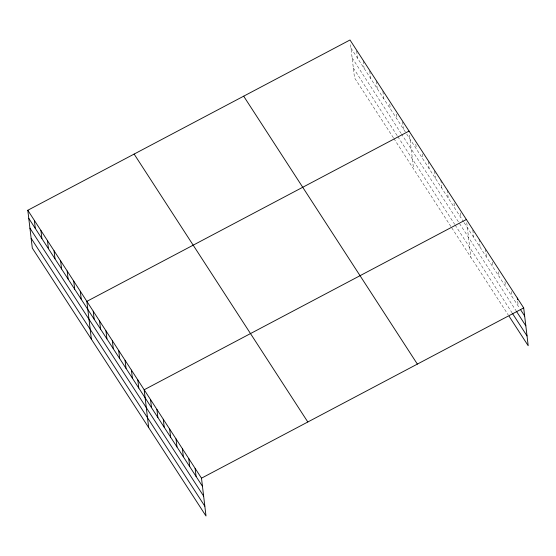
<?xml version="1.0" encoding="UTF-8"?>
<svg xmlns="http://www.w3.org/2000/svg" width="556" height="556" viewBox="0 0 556 556"><rect width="100%" height="100%" fill="white"/><g stroke="black" fill="none" stroke-linecap="round" stroke-linejoin="round"><path stroke-width="0.42" stroke-dasharray="2.78 2.08" d="M350.961 48.087L406.269 133.391M406.735 134.114L463.697 221.976M464.149 222.678L519.651 308.281M352.129 57.893L400.876 133.086M401.342 133.808L515.815 310.38M353.338 68.006L397.394 135.963M397.867 136.686L454.697 224.353M455.155 225.055L512.02 312.771M393.412 137.825L354.506 77.819L350.482 44.035M393.877 138.548L450.867 226.445M451.778 227.849L508.184 314.863M517.705 301.324L518.289 306.182M511.339 291.497L511.916 296.355M504.966 281.677L505.55 286.535M498.6 271.849L499.177 276.707M492.234 262.029L492.811 266.887M485.478 248.963L486.444 257.06M479.105 239.143L480.071 247.239M472.836 230.128L473.705 237.412M466.755 222.734L470.883 257.324M460.389 212.906L460.966 217.764M454.023 203.086L454.599 207.944M447.267 190.02L448.233 198.117M440.894 180.2L441.86 188.296M434.625 171.185L435.494 178.469M428.252 161.365L429.121 168.649M422.178 153.963L422.755 158.821M415.805 144.143L416.388 149.001M409.536 135.129L413.56 168.906M402.586 121.771L403.454 129.055M396.317 114.077L396.894 118.935M389.756 103.958L390.333 108.809M382.903 91.406L383.772 98.69M376.342 81.28L377.211 88.571M369.782 71.161L370.65 78.445M363.214 61.042L364.083 68.325M356.653 50.923L357.522 58.206"/><path stroke-width="0.83" d="M27.8 210.265L201.494 478.181L206.005 516.01L32.311 248.094L27.8 210.265L349.995 39.99L523.689 307.906L528.2 345.735L509.094 316.267M409.049 131.084L86.854 301.359L91.365 339.188M466.373 219.495L144.171 389.77L148.681 427.599M201.494 478.181L523.689 307.906M520.562 309.685L524.655 316.003M516.274 311.082L525.823 325.816M512.472 313.473L527.032 335.921M243.674 96.181L417.361 364.097M134.128 154.075L307.815 421.99M28.766 218.362L202.46 486.278M29.934 228.168L203.628 496.091M31.143 238.281L204.83 506.196M517.323 298.085L517.511 299.705M195.121 468.36L196.087 476.457M188.755 458.533L189.721 466.63M182.389 448.713L183.355 456.81M176.016 438.886L176.982 446.982M169.649 429.065L170.616 437.162M163.283 419.238L164.242 427.335M156.91 409.418L157.876 417.514M150.544 399.59L151.51 407.687M137.805 379.95L138.771 388.039M131.438 370.122L132.404 378.219M125.065 360.302L126.031 368.392M118.699 350.475L119.665 358.571M112.333 340.654L113.299 348.744M105.96 330.827L106.926 338.924M99.594 321.007L100.56 329.096M93.227 311.179L94.186 319.276M80.293 291.233L81.259 299.33M73.733 281.114L74.699 289.21M67.172 270.994L68.138 279.091M60.611 260.868L61.577 268.965M54.05 250.749L55.009 258.846M47.482 240.63L48.448 248.727M40.922 230.504L41.888 238.6M34.361 220.385L35.327 228.481"/></g></svg>
